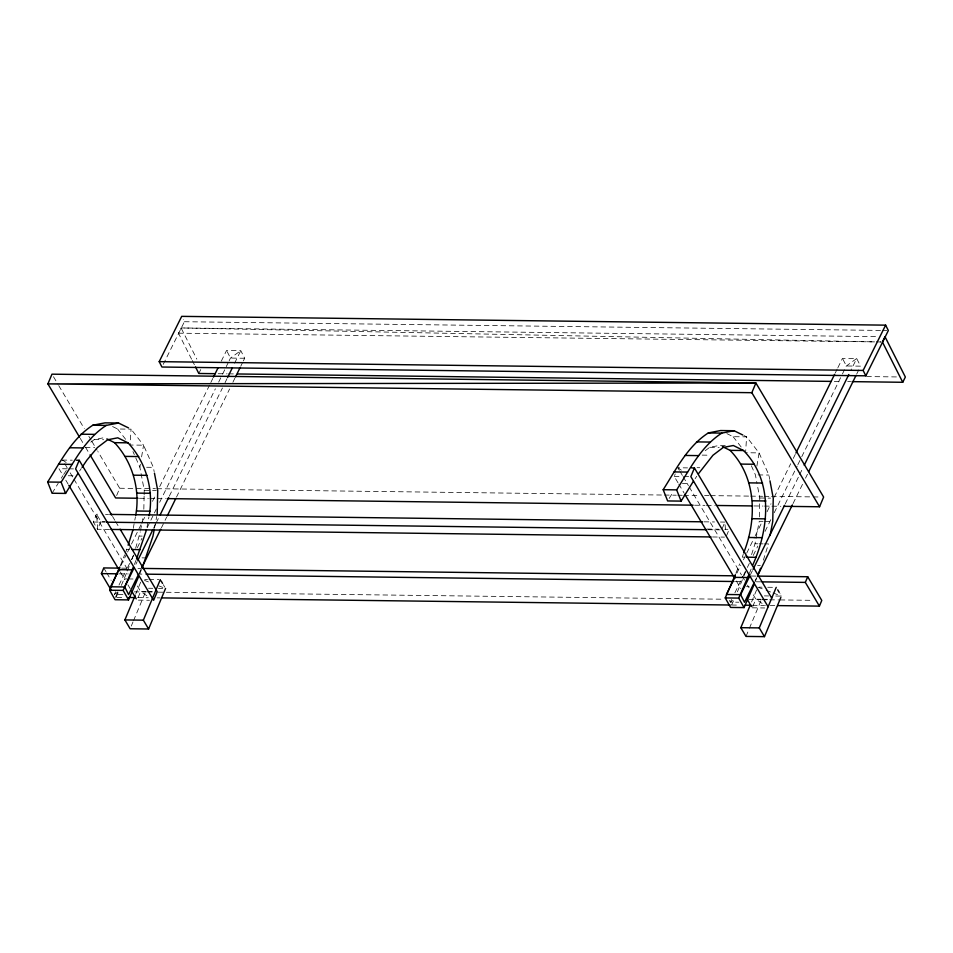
<?xml version="1.0" encoding="UTF-8"?>
<svg xmlns="http://www.w3.org/2000/svg" width="953" height="953" viewBox="0 0 953 953"><rect width="100%" height="100%" fill="white"/><g stroke="black" fill="none" stroke-linecap="round" stroke-linejoin="round"><path stroke-width="0.71" stroke-dasharray="4.76 3.57" d="M143.832 509.224L144.117 496.132M144.141 494.678L144.248 490.307L139.877 467.184L132.955 451.543M759.35 516.919L759.767 498.002L757.313 484.994M112.573 426.539L117.588 428.993L131.061 429.172L130.073 445.027L143.558 445.194L153.362 467.351L154.172 471.687M139.877 467.184L140.377 464.254M141.592 456.916L143.558 445.194L131.061 429.172M756.885 466.077L759.076 452.889L746.592 436.855L744.09 435.628M133.253 528.343L135.445 516.788M135.636 548.249L140.27 531.845M140.532 530.452L141.604 524.829M141.866 523.423L143.2 516.395M147.012 527.069L148.93 516.955M154.541 527.807L156.673 516.574M751.583 554.586L755.002 543.758L759.255 521.291L763.305 521.339M125.177 553.502L127.678 546.653M133.503 555.027L130.537 563.02M743.209 554.336L742.316 557.148L745.02 557.183M763.353 560.173L768.475 543.925L764.437 543.877M120.352 565.629L124.64 554.849M121.353 585.404L126.856 572.276M127.38 570.954L130.013 564.343M134.361 564.45L135.981 560.4M139.805 573.777L141.378 569.811M735.883 573.313L739.635 563.89M745.544 572.038L736.883 593.1M749.356 573.492L751.5 568.095M755.336 581.461L756.908 577.494M109.547 529.427L97.635 529.272L93.334 522.03L96.598 514.239L99.577 514.275M100.899 521.482L97.635 529.272L96.598 514.239L100.899 521.482L105.366 521.529M116.647 495.536L119.697 488.246L97.873 451.484M115.48 597.328L117.85 591.658M135.624 594.255L140.722 582.092M138.042 597.65L140.615 591.479L136.827 585.106M131.264 626.061L132.967 622.011M133.527 620.665L145.964 590.931M678 482.778L674.212 476.393L675.248 473.927M722.195 528.593L724.363 523.388M726.496 535.824L729.212 529.332L724.745 529.272M751.56 602.01L756.646 589.847M752.751 606.573L755.848 599.175L752.822 594.064M745.996 636.413L748.832 629.659M749.392 628.301L761.268 599.925M116.206 597.126L118.494 591.92M731.725 604.821L733.453 600.914M121.007 565.415L126.904 553.407M127.559 552.073L130.835 545.39M131.49 544.056L142.64 521.362M143.295 520.028L144.606 517.348M152.48 501.326L155.756 494.655M159.687 486.638L210.184 383.833M210.839 382.498L212.805 378.484M221.322 361.127L226.576 350.454L240.787 350.633L244.683 358.257L243.372 360.925M122.925 594.517L114.396 594.41L115.718 591.742M118.994 585.059L126.856 569.036M127.511 567.702L130.799 561.031M131.454 559.697L133.42 555.694M137.351 547.677L141.937 538.326M147.191 527.652L153.743 514.298M154.398 512.964L156.363 508.962M159.651 502.279L215.39 388.788M218.666 382.105L221.942 375.434M222.597 374.1L228.494 362.08M229.161 360.746L230.471 358.078L240.787 350.633L233.568 365.309M135.874 564.259L137.184 561.591M153.576 528.212L155.542 524.21M156.197 522.875L158.817 517.527M169.312 496.168L222.43 388.014M225.051 382.677L227.017 378.663M139.114 573.229L141.08 569.215M161.402 527.831L166.644 517.145M176.484 497.121L229.602 388.967M232.877 382.284L234.843 378.281M240.752 366.262L242.717 362.259M736.895 573.134L740.826 565.129M743.459 559.792L746.08 554.455M746.735 553.121L754.597 537.111M755.252 535.777L762.471 521.112M767.058 511.773L771.001 503.768M774.277 497.097L790.668 463.742M793.289 458.405L795.255 454.402M835.257 373.028L837.222 369.025M837.878 367.691L842.476 358.352L856.687 358.531L860.583 366.155L846.359 365.976L842.476 358.352M731.606 599.449L730.296 602.117L738.825 602.213M734.894 592.778L742.756 576.768M743.411 575.433L746.687 568.762M747.355 567.428L749.32 563.426M753.251 555.42L757.838 546.081M765.056 531.405L770.953 519.397M774.229 512.726L797.184 466.041M797.84 464.707L801.116 458.036M801.771 456.701L841.773 375.315M842.428 373.981L846.359 365.976L856.687 358.531L850.779 370.538M750.452 574.647L752.429 570.644M785.212 503.946L798.983 475.928M799.638 474.594L802.914 467.923M755.002 580.949L756.313 578.28M793.039 503.565L802.879 483.552M805.499 478.215L807.465 474.213M856.64 374.16L859.272 368.823M163.237 364.356L184.417 321.721L183.333 319.577M191.589 359.186L178.473 333.181L181.082 327.939L877.57 336.647M198.808 373.481L200.761 369.55M52.105 493.249L58.24 483.207M61.314 478.192L62.85 475.678M669.173 498.431L673.009 492.165M63.66 474.463L66.936 469.603M79.599 470.996L81.231 468.566M695.118 478.68L696.762 476.25M90.797 442.192L94.216 439.595L104.318 437.641M705.184 450.757L709.747 447.291L719.849 445.337L726.579 445.42M114.396 594.41L117.838 591.932M732.595 600.45L730.296 602.117L728.997 599.568M184.417 321.721L880.906 330.429M882.395 330.453L886.862 330.5M178.473 333.181L874.961 341.889L181.082 327.939L196.83 359.138M880.917 341.96L876.45 341.913L880.917 341.948M244.683 358.257L230.471 358.078L226.576 350.454M866.658 376.554L897.905 376.947M218.154 373.719L227.088 373.838M228.577 373.85L234.533 373.921M834.28 381.426L841.725 381.522M847.682 381.593L850.66 381.629M726.853 433.615L733.119 436.688L746.592 436.855L745.603 452.723L759.076 452.889L768.892 475.047L769.702 479.383M94.216 439.595L103.651 439.714M709.747 447.291L719.181 447.41M85.293 447.41L94.728 447.529M702.17 455.117L710.259 455.224M697.084 467.685L699.788 467.72M67.139 467.732L62.6 460.073L72.285 460.192M679.334 470.317L677.821 467.768L687.518 467.887M146.619 467.268L153.362 467.351M758.111 474.904L768.892 475.047M67.294 468.805L58.979 468.709L62.767 475.082M68.676 468.828L74.215 468.9M674.212 476.393L682.527 476.5M683.909 476.512L689.448 476.583M68.235 475.75L73.631 475.821M682.419 483.421L689.162 483.516M119.697 488.246L155.422 488.686M156.9 488.71L662.907 495.036M664.396 495.048L676.296 495.203M677.786 495.226L682.253 495.274M683.742 495.298L698.62 495.477M704.577 495.56L709.032 495.608M710.521 495.631L749.225 496.108M750.714 496.132L762.614 496.287M764.103 496.299L770.06 496.37M771.549 496.394L811.73 496.894M813.219 496.918L820.652 497.001M144.248 490.307L156.375 490.461M759.767 498.002L770.548 498.133M139.448 498.264L148.37 498.383M149.859 498.395L155.816 498.467M157.305 498.49L166.227 498.598M694.558 505.209L704.97 505.34M706.459 505.352L715.393 505.459M754.085 505.948L763.008 506.055M764.497 506.079L770.453 506.15M771.942 506.174L780.864 506.281M764.651 521.351L771.394 521.434M105.533 514.346L108.511 514.382M704.064 521.827L714.488 521.958M720.444 522.03L724.911 522.089M706.876 529.046L718.788 529.201M93.334 522.03L105.247 522.184M708.246 529.725L720.158 529.868M712.546 536.968L724.459 537.111M139.472 536.062L142.164 536.098M755.002 543.758L757.695 543.794M759.041 543.806L763.079 543.865M126.797 549.452L129.489 549.488M142.08 557.85L144.773 557.886M757.611 565.546L760.303 565.582M121.627 568.155L127.583 568.226M137.994 568.357L140.973 568.393M751.155 576.029L757.099 576.1M119.256 573.825L128.19 573.944M137.113 574.051L144.558 574.147M735.382 581.533L742.828 581.628M756.217 581.795L760.685 581.842M124.224 578.9L126.916 578.924M128.262 578.947L133.658 579.007M746.485 586.679L749.177 586.703M144.689 579.424L147.524 579.46M148.942 579.484L158.889 579.603M759.196 587.155L762.031 587.191M767.713 587.262L773.395 587.334M764.377 595.887L768.642 595.947M775.742 596.03L781.424 596.101L779.935 593.612M148.513 588.251L152.778 588.299M158.46 588.37L162.713 588.418M146.154 591.551L140.615 591.479L148.894 597.114M147.536 591.563L153.076 591.634M761.387 599.246L755.848 599.175L765.307 605.608M762.769 599.258L768.309 599.33M134.218 591.861L146.131 592.004M147.62 592.027L152.087 592.075M158.031 592.158L723.565 599.223M748.867 599.544L760.768 599.687M762.257 599.711L768.213 599.782M769.702 599.806L778.625 599.913M780.114 599.925L812.861 600.342M116.969 597.34L124.414 597.436M137.804 597.602L148.227 597.734M157.15 597.841L160.128 597.888M731.606 605.024L739.051 605.119M752.441 605.286L764.354 605.441M770.298 605.512L774.765 605.56M138.388 600.128L149.466 600.271M752.239 607.811L764.699 607.966M757.778 587.143L764.735 589.776M766.117 590.3L771.68 592.421M773.074 592.945L781.424 596.101M144.487 580.401L148.43 581.914M158.972 585.94L162.915 587.453M677.821 467.768L681.371 470.174M62.6 460.073L66.138 462.479M733.119 436.688L741.148 446.993M117.588 428.993L125.617 439.297M680.097 471.592L682.372 475.416M683.122 476.691L688.435 485.625M689.186 486.9L741.458 574.933M742.208 576.208L744.484 580.032M747.509 585.142L749.034 587.691M678.762 484.053L684.063 492.987M736.324 581.008L740.874 588.668M53.475 376.709L57.99 384.309M58.741 385.584L84.329 428.671M88.843 436.283L91.107 440.083M91.857 441.346L97.123 450.221M80.266 438.392L84.781 446.004M85.532 447.267L89.296 453.604M163.308 584.677L164.809 587.191M112.537 516.419L114.813 520.243M115.575 521.517L119.363 527.902M70.177 472.831L73.202 477.929M73.953 479.204L126.987 568.512M65.805 480.193L68.068 484.017M120.34 572.05L124.891 579.698M127.916 584.808L130.192 588.632M103.77 567.928L105.997 571.681M106.736 572.932L111.179 580.413M192.256 360.484L194.877 365.678M751.369 465.755L755.407 474.868L757.051 483.552M725.102 524.829L725.567 531.655"/><path stroke-width="1.43" d="M135.719 515.335C140.401 489.52 132.491 461.86 114.539 442.657L106.867 438.892M149.204 515.513C153.886 489.687 145.976 462.026 128.012 442.823L117.791 437.808L107.701 439.762L97.432 447.565L86.949 460.061L82.041 467.351M157.209 513.762L157.721 490.473L154.446 473.129M743.65 552.943C757.099 519.409 756.539 477.501 730.069 450.352L722.398 446.588M752.584 565.403C769.166 528.998 773.788 481.348 743.543 450.519L733.322 445.504L723.232 447.457L712.951 455.26L698.394 473.82M154.279 529.213L152.945 536.229L142.438 567.154M770.072 535.503L772.74 521.458L773.252 498.169L769.976 480.824M128.119 545.247L132.979 529.797M136.517 559.054L146.464 529.963M138.745 576.422L128.536 599.902L115.051 599.735L109.702 590.229L119.816 566.975M128.536 599.902L123.175 590.395L133.289 567.142M754.276 584.118L744.067 607.597L730.582 607.43L725.233 597.924L735.347 574.671M744.067 607.597L738.706 598.091L748.82 574.838M757.444 576.172L760.601 568.238M76.443 460.239L79.206 460.275L75.597 468.912L153.624 600.319L157.233 591.694L120.114 529.177M111.036 589.836L101.399 573.611L103.77 567.928L118.648 568.119M165.56 588.454L148.597 629.004L130.132 628.766L124.891 619.926L135.064 595.613M148.597 629.004L143.355 620.165L160.307 579.627M691.675 467.935L694.439 467.971L690.83 476.607L768.094 606.739M783.842 506.317L819.568 506.77L751.834 392.696L755.908 382.975L51.974 374.172L47.9 383.892L79.516 437.129M780.852 597.46L764.461 636.64L745.996 636.413L740.815 627.682L750.428 604.714M764.461 636.64L759.279 627.908L776.23 587.37M819.568 506.77L823.63 497.049L755.908 382.975L47.9 383.892L751.834 392.696M777.743 605.608L819.413 606.12L805.333 582.402L807.703 576.732L758.588 576.124M819.413 606.12L821.784 600.45L807.703 576.732M119.697 568.095L110.512 586.786L124.724 586.965L128.619 594.589L138.459 574.564M213.46 377.15L218.046 367.81M124.724 586.965L133.908 568.274M137.84 560.257L152.921 529.546M160.14 514.858L168.657 497.502M227.672 377.328L232.258 367.989M141.735 567.881L160.747 529.165M167.311 515.811L175.828 498.455M235.498 376.947L240.096 367.596M734.93 577.137L726.4 594.481L740.624 594.66L744.519 602.284L754.347 582.283M795.91 453.068L834.602 374.362M740.624 594.66L749.797 575.981M753.084 569.31L784.557 505.281M804.225 465.255L848.813 374.541M757.635 575.612L792.384 504.899M808.775 471.544L855.985 375.494M159.199 361.652L181.701 316.36L885.635 325.152L888.351 330.524L865.836 375.816L161.915 367.024L159.199 361.652L863.132 370.443L865.836 375.816M863.132 370.443L885.635 325.152M902.741 382.284L905.35 377.031L885.015 336.743L882.407 341.984L902.741 382.284L852.137 381.641M77.955 473.427L65.578 493.416L52.105 493.249L47.65 482.015C60.611 461.705 71.928 438.678 92.775 425.241L105.056 422.858L118.529 423.025L128.56 427.933M65.578 493.416L61.123 482.182C74.096 461.871 85.413 438.845 106.26 425.407L118.529 423.025M693.486 481.11L681.109 501.111L667.636 500.944L663.181 489.699C676.142 469.4 687.458 446.373 708.305 432.936L720.587 430.542L734.06 430.72L742.828 435.021M681.109 501.111L676.654 489.878C689.627 469.567 700.943 446.54 721.79 433.103L734.06 430.72M215.175 373.683L198.808 373.481L195.532 366.976M237.5 373.969L831.302 381.391M92.775 425.241L106.26 425.407M708.305 432.936L721.79 433.103M80.969 434.199L94.454 434.365M696.5 441.894L709.985 442.061M114.539 442.657L128.012 442.823M730.069 450.352L743.543 450.519M69.605 447.755L83.078 447.922M685.136 455.451L698.609 455.617M125.248 456.392L138.721 456.558M740.779 464.087L754.252 464.254M58.526 464.218L72.011 464.385M674.057 471.914L687.542 472.08M133.563 475.178L147.036 475.344M749.082 482.873L762.567 483.04M47.65 482.015L61.123 482.182M663.181 489.699L676.654 489.878M136.934 493.106L150.419 493.273M752.465 500.801L765.95 500.968M137.959 498.252L115.635 497.966L90.047 454.879M167.716 498.622L693.069 505.185M716.882 505.483L752.596 505.936M136.541 510.999L150.026 511.177M752.072 518.694L765.557 518.861M110 514.406L702.575 521.803M106.736 522.196L706.757 529.701M111.036 529.439L711.057 536.944M748.51 537.492L761.983 537.659M132.181 549.524L140.27 549.619M746.366 557.195L755.8 557.314M142.462 568.417L734.775 575.826M118.744 569.668L132.217 569.834M734.275 577.363L747.748 577.53M101.399 573.611L117.767 573.813M146.047 574.159L733.893 581.509M762.174 581.866L805.333 582.402M109.702 590.229L123.175 590.395M725.233 597.924L738.706 598.091M128.869 597.495L134.826 597.567M161.617 597.9L730.117 605.012M744.996 605.191L750.952 605.262M124.891 619.926L143.355 620.165M740.815 627.682L759.279 627.908M777.719 589.871L779.197 592.361M694.439 467.971L771.704 598.103M684.814 494.262L734.811 578.459M746.938 598.877L751.476 606.525M161.057 580.889L162.558 583.415M79.206 460.275L111.787 515.144M68.83 485.291L119.578 570.776M131.705 591.182L136.243 598.841"/></g></svg>
